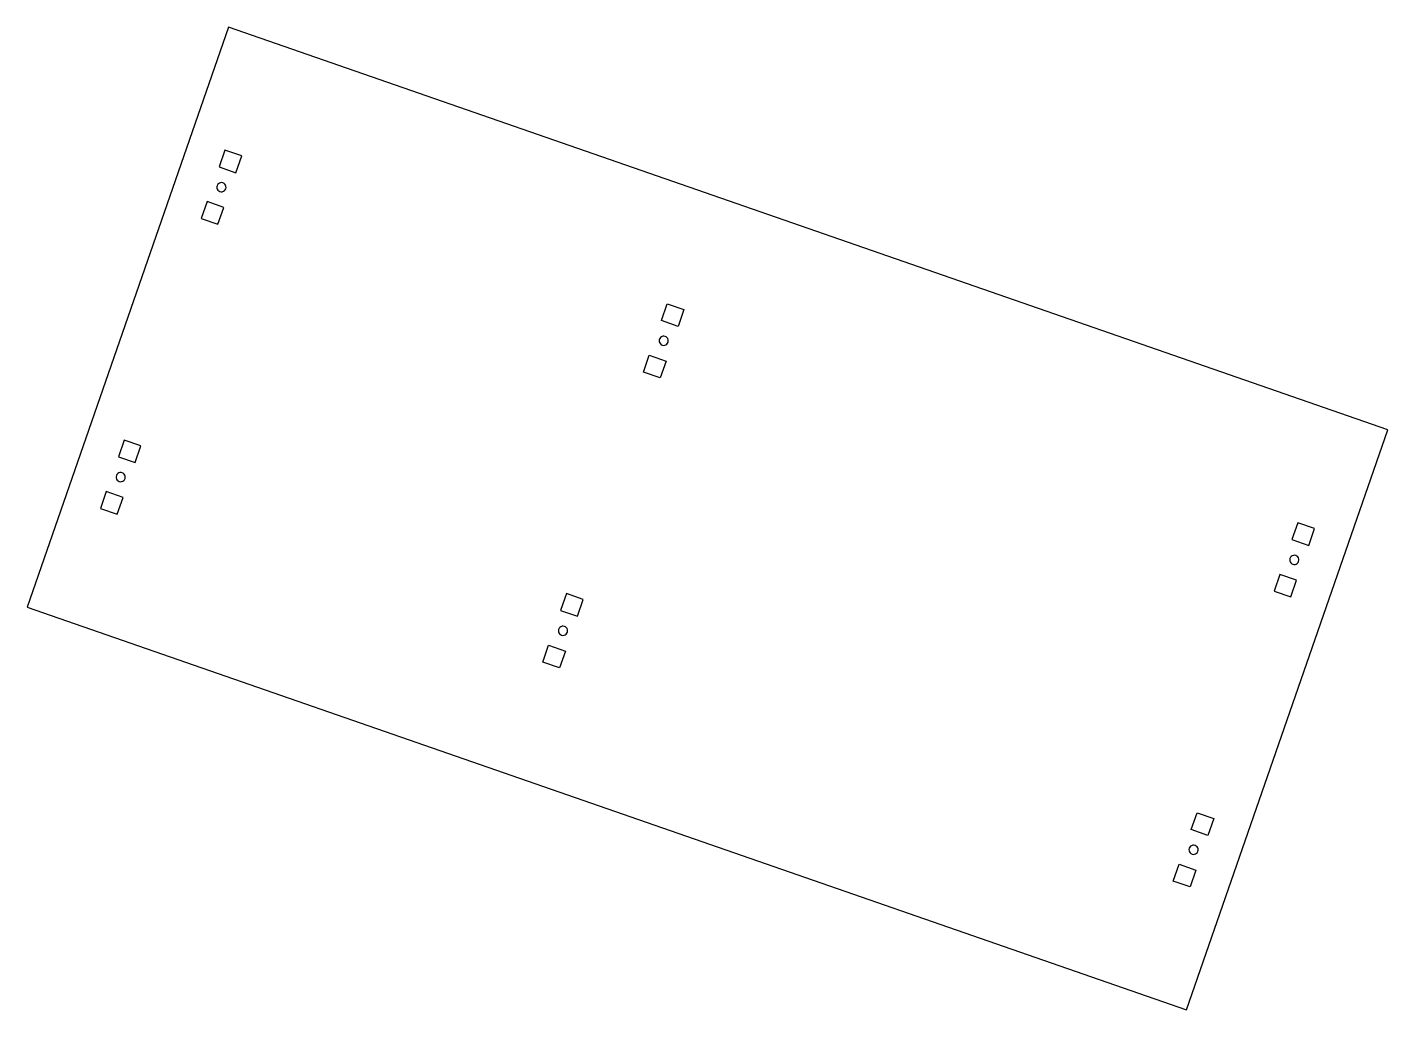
# Model space of a CAD drawing. Header units: metres. Extents: x -59 to 385, y -154 to 166.
import ezdxf

# ---------------------------------------------------------------- set-up
doc = ezdxf.new("R2010")
doc.units = ezdxf.units.M

msp = doc.modelspace()

# ---------------------------------------------------------------- linework, layer by layer
at = {"layer": 'Layer0'}
for p, q in [((6.49, 166.24), (-59.21, -22.88)), ((384.53, 34.92), (6.49, 166.24)), ((5.27, 126.17), (3.37, 120.69)), ((10.75, 124.27), (5.27, 126.17)), ((8.85, 118.79), (10.75, 124.27)), ((3.37, 120.69), (8.85, 118.79)), ((3.48, 115.42), (3.16, 115.21)), ((3.86, 115.54), (3.48, 115.42)), ((4.25, 115.57), (3.86, 115.54)), ((4.63, 115.49), (4.25, 115.57)), ((4.98, 115.31), (4.63, 115.49)), ((2.72, 114.56), (2.64, 114.18)), ((2.64, 114.18), (2.66, 113.79)), ((2.66, 113.79), (2.79, 113.42)), ((2.9, 114.91), (2.72, 114.56)), ((2.79, 113.42), (3, 113.09)), ((3.16, 115.21), (2.9, 114.91)), ((3, 113.09), (3.3, 112.83)), ((3.3, 112.83), (3.65, 112.65)), ((3.65, 112.65), (4.03, 112.58)), ((4.03, 112.58), (4.42, 112.6)), ((4.42, 112.6), (4.79, 112.72)), ((4.79, 112.72), (5.12, 112.94)), ((5.27, 115.05), (4.98, 115.31)), ((5.12, 112.94), (5.38, 113.23)), ((5.49, 114.73), (5.27, 115.05)), ((5.38, 113.23), (5.55, 113.58)), ((5.61, 114.35), (5.49, 114.73)), ((5.55, 113.58), (5.63, 113.96)), ((5.63, 113.96), (5.61, 114.35)), ((-0.57, 109.36), (-2.47, 103.88)), ((4.91, 107.45), (-0.57, 109.36)), ((3, 101.97), (4.91, 107.45)), ((-2.47, 103.88), (3, 101.97)), ((147.61, 70.58), (149.51, 76.06)), ((149.51, 76.06), (154.99, 74.16)), ((154.99, 74.16), (153.09, 68.68)), ((153.09, 68.68), (147.61, 70.58)), ((146.95, 64.41), (146.88, 64.02)), ((146.88, 64.02), (146.92, 63.63)), ((146.92, 63.63), (147.06, 63.26)), ((147.11, 64.76), (146.95, 64.41)), ((147.06, 63.26), (147.28, 62.94)), ((147.36, 65.06), (147.11, 64.76)), ((147.28, 62.94), (147.58, 62.69)), ((147.68, 65.29), (147.36, 65.06)), ((147.58, 62.69), (147.94, 62.53)), ((148.05, 65.43), (147.68, 65.29)), ((147.94, 62.53), (148.33, 62.47)), ((148.44, 65.46), (148.05, 65.43)), ((148.33, 62.47), (148.72, 62.5)), ((148.82, 65.4), (148.44, 65.46)), ((148.72, 62.5), (149.08, 62.64)), ((149.18, 65.24), (148.82, 65.4)), ((149.08, 62.64), (149.4, 62.87)), ((149.48, 64.99), (149.18, 65.24)), ((149.4, 62.87), (149.65, 63.17)), ((149.71, 64.67), (149.48, 64.99)), ((149.65, 63.17), (149.82, 63.52)), ((149.84, 64.3), (149.71, 64.67)), ((149.82, 63.52), (149.88, 63.91)), ((149.88, 63.91), (149.84, 64.3)), ((141.77, 53.77), (143.67, 59.25)), ((143.67, 59.25), (149.15, 57.35)), ((147.25, 51.87), (141.77, 53.77)), ((149.15, 57.35), (147.25, 51.87)), ((-27.58, 31.61), (-29.48, 26.13)), ((-22.1, 29.71), (-27.58, 31.61)), ((318.83, -154.2), (384.53, 34.92)), ((-24, 24.23), (-22.1, 29.71)), ((-29.48, 26.13), (-24, 24.23)), ((-30.13, 20.01), (-30.21, 19.62)), ((-30.21, 19.62), (-30.18, 19.23)), ((-30.18, 19.23), (-30.06, 18.86)), ((-29.95, 20.36), (-30.13, 20.01)), ((-30.06, 18.86), (-29.84, 18.53)), ((-29.69, 20.65), (-29.95, 20.36)), ((-29.84, 18.53), (-29.55, 18.27)), ((-29.36, 20.86), (-29.69, 20.65)), ((-29.55, 18.27), (-29.2, 18.1)), ((-28.99, 20.99), (-29.36, 20.86)), ((-29.2, 18.1), (-28.82, 18.02)), ((-28.6, 21.01), (-28.99, 20.99)), ((-28.82, 18.02), (-28.43, 18.04)), ((-28.22, 20.93), (-28.6, 21.01)), ((-28.43, 18.04), (-28.06, 18.16)), ((-27.87, 20.76), (-28.22, 20.93)), ((-28.06, 18.16), (-27.73, 18.38)), ((-27.57, 20.5), (-27.87, 20.76)), ((-27.73, 18.38), (-27.47, 18.67)), ((-27.36, 20.17), (-27.57, 20.5)), ((-27.47, 18.67), (-27.29, 19.02)), ((-27.24, 19.8), (-27.36, 20.17)), ((-27.29, 19.02), (-27.21, 19.41)), ((-27.21, 19.41), (-27.24, 19.8)), ((-33.42, 14.8), (-35.32, 9.32)), ((-27.94, 12.89), (-33.42, 14.8)), ((-35.32, 9.32), (-29.84, 7.42)), ((-29.84, 7.42), (-27.94, 12.89)), ((355.16, 4.63), (353.26, -0.85)), ((360.64, 2.72), (355.16, 4.63)), ((358.74, -2.75), (360.64, 2.72)), ((353.26, -0.85), (358.74, -2.75)), ((352.61, -6.98), (352.53, -7.36)), ((352.53, -7.36), (352.55, -7.75)), ((352.55, -7.75), (352.68, -8.12)), ((352.79, -6.63), (352.61, -6.98)), ((352.68, -8.12), (352.89, -8.45)), ((353.05, -6.34), (352.79, -6.63)), ((352.89, -8.45), (353.19, -8.71)), ((353.37, -6.12), (353.05, -6.34)), ((353.19, -8.71), (353.54, -8.89)), ((353.75, -6), (353.37, -6.12)), ((354.14, -5.97), (353.75, -6)), ((354.52, -6.05), (354.14, -5.97)), ((354.31, -8.94), (354.68, -8.82)), ((354.87, -6.23), (354.52, -6.05)), ((354.68, -8.82), (355.01, -8.61)), ((355.16, -6.49), (354.87, -6.23)), ((355.01, -8.61), (355.27, -8.31)), ((355.38, -6.82), (355.16, -6.49)), ((355.27, -8.31), (355.45, -7.96)), ((355.5, -7.19), (355.38, -6.82)), ((355.45, -7.96), (355.52, -7.58)), ((355.52, -7.58), (355.5, -7.19)), ((349.32, -12.19), (347.42, -17.67)), ((354.8, -14.09), (349.32, -12.19)), ((353.54, -8.89), (353.92, -8.97)), ((353.92, -8.97), (354.31, -8.94)), ((347.42, -17.67), (352.9, -19.57)), ((352.9, -19.57), (354.8, -14.09)), ((116.67, -18.49), (114.77, -23.97)), ((122.15, -20.4), (116.67, -18.49)), ((120.24, -25.88), (122.15, -20.4)), ((-59.21, -22.88), (318.83, -154.2)), ((114.77, -23.97), (120.24, -25.88)), ((114.1, -30.15), (114.04, -30.53)), ((114.04, -30.53), (114.07, -30.92)), ((114.07, -30.92), (114.21, -31.29)), ((114.27, -29.79), (114.1, -30.15)), ((114.52, -29.49), (114.27, -29.79)), ((114.84, -29.26), (114.52, -29.49)), ((115.21, -29.13), (114.84, -29.26)), ((115.6, -29.09), (115.21, -29.13)), ((115.98, -29.16), (115.6, -29.09)), ((116.34, -29.33), (115.98, -29.16)), ((116.64, -29.58), (116.34, -29.33)), ((116.86, -29.9), (116.64, -29.58)), ((116.8, -31.4), (116.97, -31.04)), ((117, -30.26), (116.86, -29.9)), ((116.97, -31.04), (117.03, -30.65)), ((117.03, -30.65), (117, -30.26)), ((108.92, -40.79), (110.83, -35.31)), ((110.83, -35.31), (116.31, -37.21)), ((114.21, -31.29), (114.43, -31.61)), ((114.43, -31.61), (114.73, -31.86)), ((114.73, -31.86), (115.09, -32.02)), ((115.09, -32.02), (115.47, -32.09)), ((115.47, -32.09), (115.86, -32.06)), ((115.86, -32.06), (116.23, -31.92)), ((116.23, -31.92), (116.55, -31.7)), ((116.55, -31.7), (116.8, -31.4)), ((116.31, -37.21), (114.4, -42.69)), ((114.4, -42.69), (108.92, -40.79)), ((320.41, -95.41), (322.31, -89.93)), ((322.31, -89.93), (327.79, -91.83)), ((327.79, -91.83), (325.89, -97.31)), ((325.89, -97.31), (320.41, -95.41)), ((319.76, -101.54), (319.69, -101.92)), ((319.69, -101.92), (319.71, -102.31)), ((319.94, -101.19), (319.76, -101.54)), ((320.2, -100.89), (319.94, -101.19)), ((320.53, -100.68), (320.2, -100.89)), ((320.9, -100.56), (320.53, -100.68)), ((321.29, -100.53), (320.9, -100.56)), ((321.67, -100.61), (321.29, -100.53)), ((322.02, -100.79), (321.67, -100.61)), ((322.32, -101.05), (322.02, -100.79)), ((322.53, -101.37), (322.32, -101.05)), ((322.65, -101.75), (322.53, -101.37)), ((322.68, -102.14), (322.65, -101.75)), ((319.71, -102.31), (319.83, -102.68)), ((319.83, -102.68), (320.05, -103.01)), ((320.05, -103.01), (320.34, -103.27)), ((320.34, -103.27), (320.69, -103.45)), ((320.69, -103.45), (321.07, -103.52)), ((321.07, -103.52), (321.46, -103.5)), ((321.46, -103.5), (321.84, -103.38)), ((321.84, -103.38), (322.16, -103.16)), ((322.16, -103.16), (322.42, -102.87)), ((322.42, -102.87), (322.6, -102.52)), ((322.6, -102.52), (322.68, -102.14)), ((314.57, -112.22), (316.47, -106.74)), ((316.47, -106.74), (321.95, -108.65)), ((321.95, -108.65), (320.05, -114.13)), ((320.05, -114.13), (314.57, -112.22))]:
    msp.add_line(p, q, dxfattribs=at)

doc.saveas('drawing.dxf')
